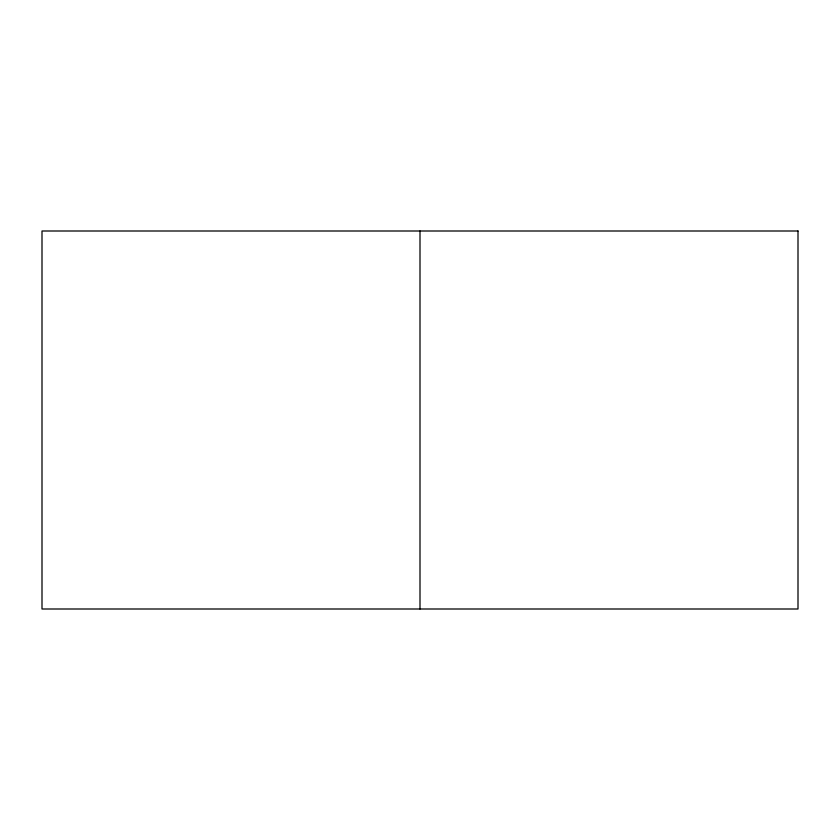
<?xml version="1.0" encoding="UTF-8"?>
<svg xmlns="http://www.w3.org/2000/svg" width="840" height="840" viewBox="0 0 840 840"><rect width="100%" height="100%" fill="white"/><g stroke="black" fill="none" stroke-linecap="round" stroke-linejoin="round"><path stroke-width="1.26" d="M420 231L420 609M798 231L42 231L42 609L798 609L798 231"/></g></svg>
